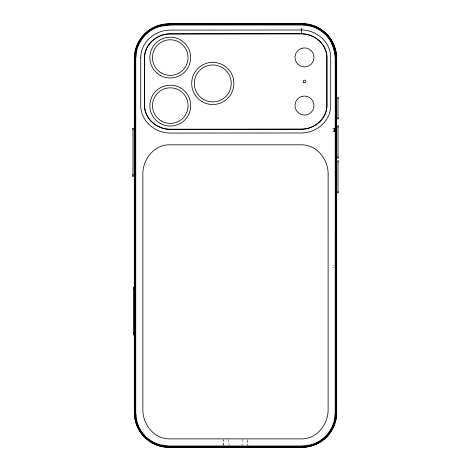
<?xml version="1.0" encoding="UTF-8"?>
<svg xmlns="http://www.w3.org/2000/svg" width="471" height="471" viewBox="0 0 471 471"><rect width="100%" height="100%" fill="white"/><g stroke="black" fill="none" stroke-linecap="round" stroke-linejoin="round"><path stroke-width="0.35" stroke-dasharray="2.35 1.77" d="M223.437 445.36L223.425 439.643M223.478 445.36L223.478 439.643M228.512 439.537L228.512 442.828A2.638 2.638 0 0 0 229.83 445.113M242.812 439.537L242.718 443.511A2.632 2.632 0 0 1 241.493 445.113M332.744 128.724L333.327 128.724M332.744 131.362L333.327 131.362M332.738 265.244L334.204 265.244M332.738 267.222L334.204 267.222M247.846 439.643L247.846 445.36L247.893 439.643"/><path stroke-width="0.71" d="M134.3 127.953L134.3 173.022M134.3 335.217L134.3 335.941L134.3 286.686L134.3 287.369M134.3 176.307L134.3 176.849M301.181 33.877L170.243 34C157.308 33.853 144.668 44.192 144.626 57.58L144.621 105.616C144.674 119.016 157.332 129.348 170.278 129.201L301.175 129.101C314.098 129.26 326.75 118.951 326.815 105.563L326.821 57.415C326.756 44.027 314.104 33.718 301.181 33.877L301.181 33.188M334.063 131.362L334.063 128.724M334.722 131.362L334.722 128.724M335.693 412.749L335.717 58.263L334.61 49.614L331.201 41.377A33.682 33.682 0 0 0 301.999 24.551L174.4 24.539L169.042 24.722L160.246 25.876M336.706 58.198L336.683 412.814L335.505 421.775M301.375 30.603L301.493 28.637L301.811 28.678L301.181 33.694L170.231 33.818C157.214 33.677 144.491 44.091 144.444 57.568L144.444 105.628C144.503 119.116 157.237 129.525 170.266 129.378L301.187 129.278C314.198 129.437 326.927 119.051 326.998 105.575L326.998 57.403C326.933 43.927 314.198 33.535 301.181 33.694M335.564 419.296L335.752 417.854M336.041 415.681L336.323 413.514M335.464 49.261L333.698 49.991L333.562 49.49L335.464 49.261L336.635 58.204A34.577 34.577 0 0 0 302.064 23.627L168.965 23.803A34.595 34.595 0 0 0 134.365 58.398M168.959 23.733L302.07 23.556M333.733 128.724L336.7 128.724M333.733 131.362L336.7 131.362M169.001 446.455L301.976 446.461A33.694 33.694 0 0 0 335.705 412.749M168.936 447.444L302.041 447.45M336.7 97.067L336.7 97.791M336.7 119.275L336.7 117.691M336.7 125.433L336.7 126.163M336.7 158.527L336.7 157.031M336.7 160.264L336.7 160.988M336.7 193.351L336.694 191.856M338.019 98.875L338.019 97.385L338.019 118.957L338.019 117.473M338.019 127.241L338.019 125.757L338.019 158.209L338.019 156.808M338.019 162.071L338.019 160.582L338.013 193.039L338.013 191.632M134.3 58.392L134.3 412.802M133.64 288.888L133.64 287.687L133.64 334.934L133.64 332.75M132.981 129.59L132.981 128.224L132.981 176.59L132.981 174.111M336.618 412.808A34.577 34.577 0 0 1 302.035 447.385L168.942 447.373A34.577 34.577 0 0 1 134.365 412.796M169.001 446.461A33.694 33.694 0 0 1 135.277 412.737L135.283 58.457A33.694 33.694 0 0 1 160.246 25.864M335.882 52.004A34.401 34.401 0 0 1 336.106 53.382M336.335 55.46A34.401 34.401 0 0 1 336.441 57.539M140.741 57.309L140.741 105.887C140.87 121.182 155.2 133.187 170.043 133.081L301.411 132.981C316.235 133.099 330.554 121.118 330.701 105.84L330.701 57.138C330.56 41.86 316.241 29.879 301.411 29.991L170.007 30.115C155.171 30.02 140.864 42.025 140.741 57.309M328.134 174.099L328.116 409.623C328.311 424.071 317.189 438.737 302.041 438.884L168.936 438.878C153.787 438.725 142.672 424.065 142.86 409.611L142.86 174.105C142.672 159.645 153.799 144.974 168.954 144.821L302.058 144.833C317.195 145.015 328.322 159.64 328.134 174.099M335.24 58.298L335.217 412.714L334.074 421.392A33.164 33.164 0 0 1 310.625 444.842L301.946 445.984L169.03 445.978L160.352 444.836A33.164 33.164 0 0 1 136.902 421.386L135.76 412.702L135.76 58.486L136.908 49.802A33.182 33.182 0 0 1 160.37 26.341L169.077 25.198L174.405 25.016L301.97 25.022L310.648 26.164A33.164 33.164 0 0 1 330.783 41.619L334.169 49.796L335.24 58.298M336.123 58.239L336.106 412.773A34.083 34.083 0 0 1 302.005 446.873L168.971 446.861A34.083 34.083 0 0 1 134.871 412.761L134.877 58.433A34.106 34.106 0 0 1 169.007 24.309L302.029 24.139A34.083 34.083 0 0 1 331.56 41.171L334.987 49.455L336.123 58.239M336.441 58.216L336.418 412.796A34.401 34.401 0 0 1 302.017 447.191L168.954 447.179A34.389 34.389 0 0 1 134.559 412.784L134.565 58.41A34.407 34.407 0 0 1 168.983 23.997L302.046 23.821A34.401 34.401 0 0 1 335.264 49.267L336.441 58.216M302.035 48.236L299.744 49.184A9.502 9.502 0 0 0 299.744 65.646L302.035 66.594A9.502 9.502 0 0 0 313.998 57.415A9.502 9.502 0 0 0 302.035 48.236M302.035 96.384L299.744 97.332A9.502 9.502 0 0 0 299.744 113.794L302.035 114.741A9.502 9.502 0 0 0 313.998 105.563A9.502 9.502 0 0 0 302.035 96.384M160.063 123.325A20.436 20.436 0 0 0 190.731 105.645A20.436 20.436 0 0 0 160.087 87.924A20.436 20.436 0 0 0 160.063 123.325M160.058 75.242A20.388 20.388 0 0 0 190.643 57.586A20.388 20.388 0 0 0 160.058 39.923A20.388 20.388 0 0 0 160.058 75.242M202.236 101.701A21.095 21.095 0 0 0 233.881 83.432A21.095 21.095 0 0 0 202.236 65.163A21.095 21.095 0 0 0 202.236 101.701M161.353 72.999A17.798 17.798 0 0 0 188.053 57.586A17.798 17.798 0 0 0 161.353 42.166A17.798 17.798 0 0 0 161.353 72.999M161.382 121.041A17.798 17.798 0 0 0 188.094 105.645A17.798 17.798 0 0 0 161.406 90.208A17.798 17.798 0 0 0 161.382 121.041M203.554 99.416A18.457 18.457 0 0 0 231.243 83.432A18.457 18.457 0 0 0 203.554 67.447A18.457 18.457 0 0 0 203.554 99.416M303.836 82.631A1.319 1.319 0 0 0 305.814 81.489A1.319 1.319 0 0 0 303.836 80.347A1.319 1.319 0 0 0 303.836 82.631"/></g></svg>
